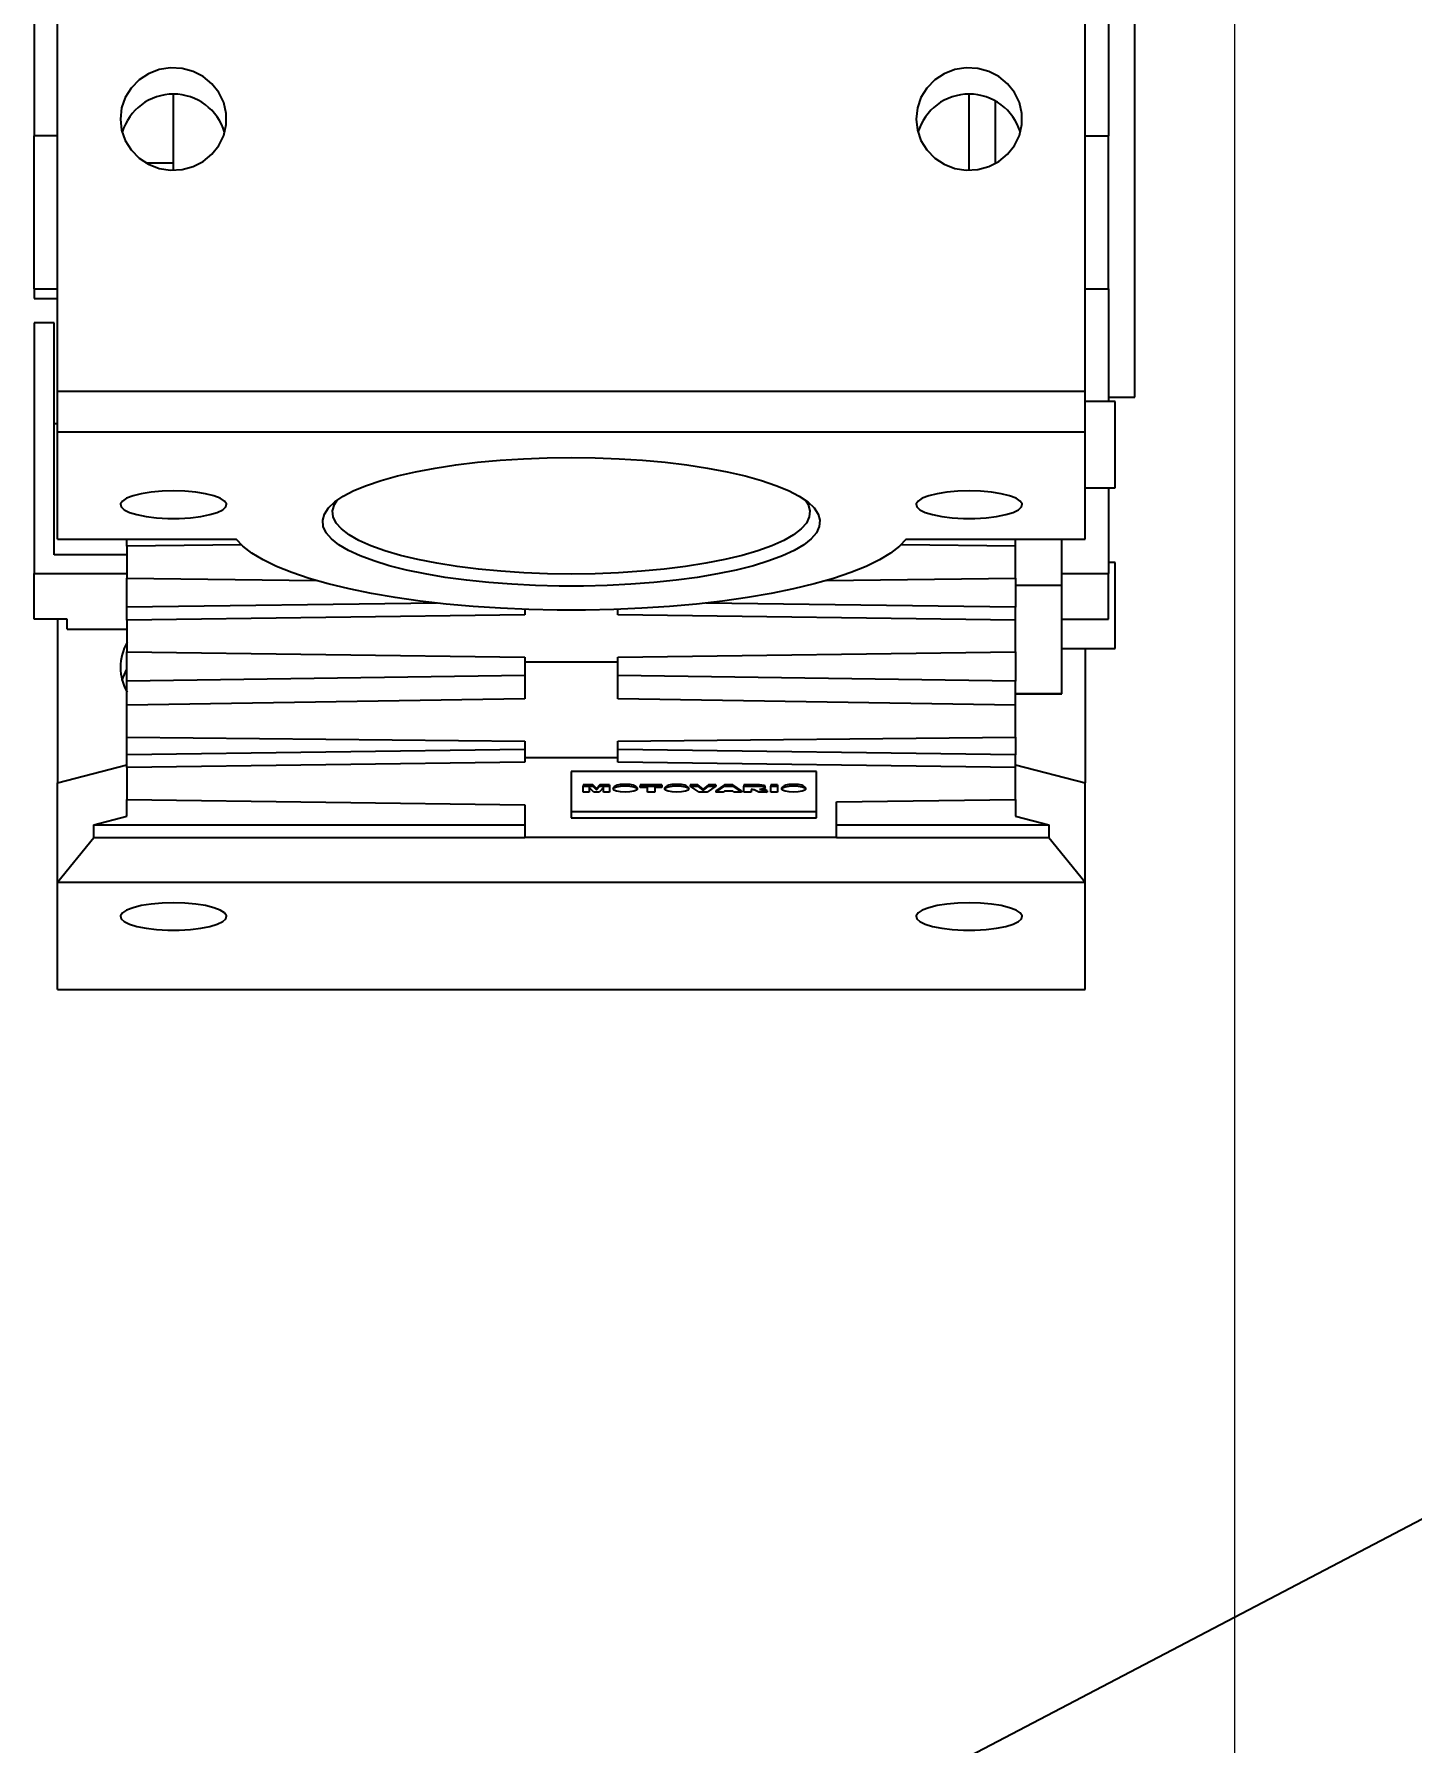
# Model space of a CAD drawing. Header units: millimetres. Extents: x 160 to 8396, y -16 to 5840.
# Drawn here: x 4393.2 to 4601, y 4530 to 4787.7 of the extents above; entities that cross this region are included whole.
import ezdxf

# ---------------------------------------------------------------- set-up
doc = ezdxf.new("R2010")
doc.units = ezdxf.units.MM
doc.header["$LTSCALE"] = 20
doc.styles.add('SLDTEXTSTYLE1', font='TXT', dxfattribs={"width": 0.605})
doc.dimstyles.new('SLDDIMSTYLE1', dxfattribs={"dimtxt": 70, "dimasz": 60, "dimexe": 0, "dimexo": 0.0625, "dimgap": 17.5, "dimtad": 2, "dimdec": 0, "dimrnd": 1e-09, "dimzin": 12, "dimdsep": 46, "dimtxsty": 'SLDTEXTSTYLE1', "dimsah": 1, "dimcen": 0.09, "dimadec": 0, "dimazin": 3, "dimtol": 1, "dimtfac": 1, "dimtdec": 3, "dimtofl": 0, "dimtmove": 0, "dimatfit": 3, "dimfxl": 0, "dimfrac": 2, "dimtolj": 1, "dimarcsym": 0})
doc.dimstyles.new('SLDDIMSTYLE2', dxfattribs={"dimtxt": 0.18, "dimasz": 20, "dimexe": 0, "dimexo": 0.0625, "dimgap": 0, "dimtad": 0, "dimtih": 1, "dimtoh": 1, "dimdec": 0, "dimrnd": 1e-09, "dimzin": 0, "dimdsep": 46, "dimtxsty": 'Standard', "dimblk1": 'DOT', "dimblk2": 'DOT', "dimsah": 1, "dimcen": 0.09, "dimadec": 0, "dimazin": 0, "dimtfac": 20, "dimtdec": 0, "dimtofl": 0, "dimtmove": 0, "dimatfit": 3, "dimldrblk": 'DOT', "dimfxl": 0, "dimfrac": 2, "dimtolj": 1, "dimtzin": 0, "dimarcsym": 0})

# ---------------------------------------------------------------- blocks, each defined once
blk = doc.blocks.new('_D_9')
at = {"color": 7, "linetype": 'Continuous', "lineweight": 0}
for p, q in [((4574.2, 5069.25), (4574.2, 1335.28)), ((2992.21, 3609.87), (2992.21, 1335.28)), ((4574.2, 1355.28), (2992.21, 1355.28))]:
    blk.add_line(p, q, dxfattribs=at)
at = {"color": 7, "linetype": 'Continuous', "lineweight": 18}
for points in [[(2992.21, 1355.28), (3052.21, 1345.28), (3052.21, 1365.28)], [(4574.2, 1355.28), (4514.2, 1365.28), (4514.2, 1345.28)]]:
    blk.add_solid(points, dxfattribs=at)
at = {"color": 7, "linetype": 'Continuous', "lineweight": 18, "char_height": 70, "attachment_point": 1, "style": 'SLDTEXTSTYLE1'}
for s, insert in [('1582', (3644.82, 1445.51)), ('*', (3842.08, 1445.51))]:
    blk.add_mtext(s, dxfattribs=dict(at, insert=insert))
blk = doc.blocks.new('_Dot')
at = {"color": 0, "linetype": 'ByBlock', "lineweight": -2}
blk.add_line((-0.5, 0), (-1, 0), dxfattribs=at)
at = {"color": 0, "linetype": 'ByBlock', "const_width": 0.5}
blk.add_lwpolyline([(-0.25, 0, 1), (0.25, 0, 1)], format="xyb", close=True, dxfattribs=at)

msp = doc.modelspace()

# ---------------------------------------------------------------- linework, layer by layer
at = {"color": 7, "linetype": 'Continuous', "lineweight": 25}
for p, q in [((4559.2, 4732.99), (4559.2, 4912.99)), ((4393.2, 4842.3), (4393.2, 4772.37)), ((4555.2, 4800.49), (4555.2, 4772.37)), ((4396.7, 4733.87), (4396.7, 4794.24)), ((4551.7, 4733.87), (4551.7, 4794.24)), ((4414.2, 4767.2), (4414.2, 4778.64)), ((4534.2, 4767.2), (4534.2, 4778.64)), ((4538.2, 4768.23), (4538.2, 4777.6)), ((4396.7, 4772.37), (4393.2, 4772.37)), ((4393.2, 4749.31), (4393.2, 4772.37)), ((4551.7, 4772.37), (4555.2, 4772.37)), ((4555.2, 4749.32), (4555.2, 4772.37)), ((4410.05, 4768.32), (4414.2, 4768.32)), ((4393.2, 4749.31), (4396.7, 4749.31)), ((4393.2, 4749.31), (4393.2, 4747.85)), ((4393.2, 4747.85), (4396.7, 4747.85)), ((4551.7, 4749.32), (4555.2, 4749.32)), ((4555.2, 4749.32), (4555.2, 4732.3)), ((4396.2, 4744.19), (4393.2, 4744.19)), ((4393.2, 4744.19), (4393.2, 4706.38)), ((4396.2, 4728.98), (4396.2, 4744.19)), ((4396.7, 4733.87), (4551.7, 4733.87)), ((4396.7, 4727.75), (4396.7, 4733.87)), ((4551.7, 4727.75), (4551.7, 4733.87)), ((4556.2, 4732.3), (4551.7, 4732.3)), ((4555.2, 4732.99), (4559.2, 4732.99)), ((4556.2, 4719.3), (4556.2, 4732.3)), ((4396.2, 4728.98), (4396.7, 4728.98)), ((4396.2, 4709.17), (4396.2, 4728.98)), ((4396.7, 4727.75), (4551.7, 4727.75)), ((4396.7, 4711.57), (4396.7, 4727.75)), ((4551.7, 4711.57), (4551.7, 4727.75)), ((4551.7, 4719.3), (4556.2, 4719.3)), ((4555.2, 4719.3), (4555.2, 4706.38)), ((4396.7, 4711.57), (4423.68, 4711.57)), ((4407.2, 4710.48), (4407.2, 4711.57)), ((4524.72, 4711.57), (4551.7, 4711.57)), ((4541.2, 4710.48), (4541.2, 4711.57)), ((4548.2, 4704.62), (4548.2, 4711.57)), ((4407.2, 4709.17), (4396.2, 4709.17)), ((4424.46, 4710.71), (4407.2, 4710.48)), ((4407.2, 4710.48), (4407.2, 4705.69)), ((4541.2, 4710.48), (4523.95, 4710.71)), ((4541.2, 4705.69), (4541.2, 4710.48)), ((4393.2, 4706.38), (4407.2, 4706.38)), ((4393.2, 4699.49), (4393.2, 4706.38)), ((4548.2, 4706.38), (4555.2, 4706.38)), ((4556.2, 4708.04), (4555.2, 4708.04)), ((4555.2, 4699.49), (4555.2, 4706.38)), ((4556.2, 4695.04), (4556.2, 4708.04)), ((4407.2, 4705.69), (4435.71, 4705.3)), ((4407.2, 4701.28), (4407.2, 4705.69)), ((4512.69, 4705.3), (4541.2, 4705.69)), ((4541.2, 4705.69), (4541.2, 4701.28)), ((4541.2, 4704.62), (4548.2, 4704.62)), ((4548.2, 4688.28), (4548.2, 4704.62)), ((4453.87, 4701.91), (4407.2, 4701.28)), ((4407.2, 4699.35), (4407.2, 4701.28)), ((4467.2, 4700.96), (4467.2, 4700.16)), ((4481.2, 4700.16), (4481.2, 4700.96)), ((4541.2, 4701.28), (4494.54, 4701.91)), ((4541.2, 4699.35), (4541.2, 4701.28)), ((4398.2, 4699.49), (4393.2, 4699.49)), ((4396.7, 4699.49), (4396.7, 4674.78)), ((4398.2, 4697.99), (4398.2, 4699.49)), ((4467.2, 4700.16), (4407.2, 4699.35)), ((4407.2, 4699.35), (4407.2, 4694.56)), ((4541.2, 4699.35), (4481.2, 4700.16)), ((4541.2, 4694.56), (4541.2, 4699.35)), ((4548.2, 4699.49), (4555.2, 4699.49)), ((4398.2, 4697.99), (4407.2, 4697.99)), ((4407.2, 4694.56), (4467.2, 4693.75)), ((4407.2, 4690.15), (4407.2, 4694.56)), ((4467.2, 4693.75), (4467.2, 4693.02)), ((4481.2, 4693.02), (4467.2, 4693.02)), ((4467.2, 4693.02), (4467.2, 4687.49)), ((4481.2, 4693.75), (4541.2, 4694.56)), ((4481.2, 4693.02), (4481.2, 4693.75)), ((4481.2, 4687.49), (4481.2, 4693.02)), ((4541.2, 4694.56), (4541.2, 4690.15)), ((4548.2, 4695.04), (4556.2, 4695.04)), ((4551.7, 4695.04), (4551.7, 4674.78)), ((4467.2, 4690.97), (4407.2, 4690.15)), ((4541.2, 4690.15), (4481.2, 4690.97)), ((4407.2, 4686.5), (4407.2, 4690.15)), ((4541.2, 4686.5), (4541.2, 4690.15)), ((4541.2, 4688.28), (4548.2, 4688.28)), ((4541.2, 4688.24), (4548.2, 4688.24)), ((4548.2, 4688.24), (4548.2, 4688.28)), ((4467.2, 4687.49), (4407.2, 4686.5)), ((4407.2, 4681.71), (4407.2, 4686.5)), ((4541.2, 4686.5), (4481.2, 4687.49)), ((4541.2, 4681.71), (4541.2, 4686.5)), ((4407.2, 4681.71), (4467.2, 4681.07)), ((4407.2, 4679.02), (4407.2, 4681.71)), ((4467.2, 4681.07), (4467.2, 4678.64)), ((4481.2, 4681.07), (4541.2, 4681.71)), ((4481.2, 4678.64), (4481.2, 4681.07)), ((4541.2, 4681.71), (4541.2, 4679.02)), ((4467.2, 4679.84), (4407.2, 4679.02)), ((4407.2, 4677.09), (4407.2, 4679.02)), ((4467.2, 4677.91), (4407.2, 4677.09)), ((4467.2, 4678.64), (4481.2, 4678.64)), ((4467.2, 4678.64), (4467.2, 4677.91)), ((4541.2, 4679.02), (4481.2, 4679.84)), ((4481.2, 4677.91), (4481.2, 4678.64)), ((4541.2, 4677.09), (4481.2, 4677.91)), ((4541.2, 4677.09), (4541.2, 4679.02)), ((4396.7, 4674.78), (4407.2, 4677.5)), ((4407.2, 4677.09), (4407.2, 4672.3)), ((4511.2, 4676.51), (4474.2, 4676.51)), ((4474.2, 4676.51), (4474.2, 4669.52)), ((4511.2, 4669.52), (4511.2, 4676.51)), ((4541.2, 4677.5), (4551.7, 4674.78)), ((4541.2, 4672.3), (4541.2, 4677.09)), ((4396.7, 4659.81), (4396.7, 4674.78)), ((4477.46, 4674.51), (4475.99, 4674.51)), ((4475.99, 4674.51), (4475.99, 4674.31)), ((4475.99, 4674.31), (4477.46, 4674.31)), ((4475.99, 4673.4), (4475.99, 4674.31)), ((4476.91, 4673.4), (4475.99, 4673.4)), ((4477.58, 4673.4), (4476.91, 4674.1)), ((4476.91, 4674.1), (4476.91, 4673.4)), ((4477.99, 4673.95), (4477.46, 4674.51)), ((4477.46, 4674.51), (4477.46, 4674.31)), ((4477.46, 4674.31), (4477.99, 4673.76)), ((4478.4, 4673.4), (4477.58, 4673.4)), ((4478.52, 4674.51), (4477.99, 4673.95)), ((4477.99, 4673.76), (4478.52, 4674.31)), ((4477.99, 4673.95), (4477.99, 4673.76)), ((4479.07, 4674.1), (4478.4, 4673.4)), ((4479.99, 4674.51), (4478.52, 4674.51)), ((4478.52, 4674.51), (4478.52, 4674.31)), ((4478.52, 4674.31), (4479.99, 4674.31)), ((4479.07, 4673.4), (4479.07, 4674.1)), ((4479.99, 4673.4), (4479.07, 4673.4)), ((4479.99, 4674.51), (4479.99, 4674.31)), ((4479.99, 4674.31), (4479.99, 4673.4)), ((4480.5, 4674.06), (4480.5, 4673.86)), ((4484.17, 4673.86), (4484.17, 4674.06)), ((4487.88, 4674.51), (4484.58, 4674.51)), ((4484.58, 4674.51), (4484.58, 4674.31)), ((4484.58, 4674.31), (4487.88, 4674.31)), ((4484.58, 4674.1), (4484.58, 4674.31)), ((4485.68, 4674.1), (4484.58, 4674.1)), ((4485.68, 4673.4), (4485.68, 4674.1)), ((4486.78, 4673.4), (4485.68, 4673.4)), ((4487.88, 4674.1), (4486.78, 4674.1)), ((4486.78, 4674.1), (4486.78, 4673.4)), ((4487.88, 4674.51), (4487.88, 4674.31)), ((4487.88, 4674.31), (4487.88, 4674.1)), ((4488.27, 4674.06), (4488.27, 4673.86)), ((4491.95, 4673.86), (4491.95, 4674.06)), ((4493.3, 4674.51), (4492.15, 4674.51)), ((4492.15, 4674.51), (4492.15, 4674.31)), ((4492.15, 4674.31), (4493.3, 4674.31)), ((4493.5, 4673.4), (4492.15, 4674.31)), ((4494.1, 4673.85), (4493.3, 4674.51)), ((4493.3, 4674.51), (4493.3, 4674.31)), ((4493.3, 4674.31), (4494.1, 4673.66)), ((4494.69, 4673.4), (4493.5, 4673.4)), ((4494.9, 4674.51), (4494.1, 4673.85)), ((4494.1, 4673.66), (4494.9, 4674.31)), ((4494.1, 4673.85), (4494.1, 4673.66)), ((4496.01, 4674.31), (4494.69, 4673.4)), ((4496.01, 4674.51), (4494.9, 4674.51)), ((4494.9, 4674.51), (4494.9, 4674.31)), ((4494.9, 4674.31), (4496.01, 4674.31)), ((4497.3, 4674.51), (4496.01, 4673.59)), ((4496.01, 4674.51), (4496.01, 4674.31)), ((4496.01, 4673.4), (4497.3, 4674.31)), ((4496.01, 4673.59), (4496.01, 4673.4)), ((4497.13, 4673.4), (4496.01, 4673.4)), ((4497.31, 4673.55), (4497.13, 4673.4)), ((4498.55, 4674.51), (4497.3, 4674.51)), ((4497.3, 4674.51), (4497.3, 4674.31)), ((4497.3, 4674.31), (4498.55, 4674.31)), ((4498.54, 4673.55), (4497.31, 4673.55)), ((4498.72, 4673.4), (4498.54, 4673.55)), ((4499.87, 4673.59), (4498.55, 4674.51)), ((4498.55, 4674.51), (4498.55, 4674.31)), ((4498.55, 4674.31), (4499.87, 4673.4)), ((4499.87, 4673.4), (4498.72, 4673.4)), ((4499.87, 4673.59), (4499.87, 4673.4)), ((4502.07, 4674.51), (4500.23, 4674.51)), ((4500.23, 4674.51), (4500.23, 4674.31)), ((4500.23, 4674.31), (4502.07, 4674.31)), ((4500.23, 4673.4), (4500.23, 4674.31)), ((4501.34, 4673.4), (4500.23, 4673.4)), ((4501.34, 4673.77), (4501.34, 4673.4)), ((4502.48, 4673.4), (4501.9, 4673.68)), ((4502.61, 4674.5), (4502.07, 4674.51)), ((4502.07, 4674.51), (4502.07, 4674.31)), ((4502.07, 4674.31), (4502.61, 4674.31)), ((4503.72, 4673.4), (4502.48, 4673.4)), ((4502.57, 4673.8), (4502.73, 4673.79)), ((4502.61, 4674.5), (4502.61, 4674.31)), ((4502.73, 4673.81), (4502.73, 4673.79)), ((4502.73, 4673.79), (4502.85, 4673.77)), ((4502.85, 4673.82), (4502.85, 4673.77)), ((4502.85, 4673.77), (4503.05, 4673.71)), ((4503.05, 4673.85), (4503.05, 4673.71)), ((4503.05, 4673.71), (4503.18, 4673.66)), ((4503.18, 4673.85), (4503.14, 4673.87)), ((4503.72, 4673.59), (4503.18, 4673.85)), ((4503.18, 4673.85), (4503.18, 4673.66)), ((4503.18, 4673.66), (4503.72, 4673.4)), ((4503.45, 4674.05), (4503.45, 4674.25)), ((4503.72, 4673.59), (4503.72, 4673.4)), ((4505.31, 4674.5), (4504.31, 4674.5)), ((4504.31, 4674.5), (4504.31, 4674.31)), ((4504.31, 4673.4), (4504.31, 4674.31)), ((4504.31, 4674.31), (4505.31, 4674.31)), ((4505.31, 4673.4), (4504.31, 4673.4)), ((4505.31, 4674.5), (4505.31, 4674.31)), ((4505.31, 4674.31), (4505.31, 4673.4)), ((4505.9, 4674.06), (4505.9, 4673.86)), ((4509.58, 4673.86), (4509.58, 4674.06)), ((4551.7, 4659.81), (4551.7, 4674.78)), ((4407.2, 4672.3), (4467.2, 4671.49)), ((4407.2, 4669.77), (4407.2, 4672.3)), ((4467.2, 4671.49), (4467.2, 4666.54)), ((4474.2, 4670.49), (4511.2, 4670.49)), ((4514.2, 4671.94), (4541.2, 4672.3)), ((4514.2, 4666.54), (4514.2, 4671.94)), ((4541.2, 4672.3), (4541.2, 4669.77)), ((4402.2, 4668.48), (4407.2, 4669.77)), ((4402.2, 4668.48), (4467.2, 4668.48)), ((4402.2, 4666.54), (4402.2, 4668.48)), ((4474.2, 4669.52), (4511.2, 4669.52)), ((4514.2, 4668.48), (4546.2, 4668.48)), ((4541.2, 4669.77), (4546.2, 4668.48)), ((4546.2, 4668.48), (4546.2, 4666.54)), ((4396.7, 4659.81), (4402.2, 4666.54)), ((4402.2, 4666.54), (4467.2, 4666.54)), ((4514.2, 4666.54), (4467.2, 4666.54)), ((4514.2, 4666.54), (4546.2, 4666.54)), ((4546.2, 4666.54), (4551.7, 4659.81)), ((4396.7, 4659.81), (4551.7, 4659.81)), ((4396.7, 4643.63), (4396.7, 4659.81)), ((4551.7, 4643.63), (4551.7, 4659.81)), ((4396.7, 4643.63), (4551.7, 4643.63))]:
    msp.add_line(p, q, dxfattribs=at)
at = {"color": 7, "linetype": 'Continuous', "lineweight": 25, "flags": 128}
for points in [[(4406.2, 4774.92), (4406.39, 4773.26), (4406.94, 4771.68), (4407.83, 4770.25), (4409.02, 4769.03), (4410.46, 4768.1), (4412.06, 4767.48), (4413.77, 4767.21), (4415.5, 4767.3), (4417.16, 4767.75), (4418.69, 4768.53), (4420.01, 4769.61), (4421.06, 4770.94), (4421.78, 4772.46), (4422.16, 4774.09), (4422.16, 4775.76), (4421.78, 4777.39), (4421.06, 4778.91), (4420.01, 4780.24), (4418.69, 4781.32), (4417.16, 4782.1), (4415.5, 4782.55), (4413.77, 4782.64), (4412.06, 4782.37), (4410.46, 4781.75), (4409.02, 4780.81), (4407.83, 4779.6), (4406.94, 4778.17), (4406.39, 4776.59), (4406.2, 4774.92)], [(4526.2, 4774.92), (4526.39, 4773.26), (4526.94, 4771.68), (4527.83, 4770.25), (4529.02, 4769.03), (4530.46, 4768.1), (4532.06, 4767.48), (4533.77, 4767.21), (4535.5, 4767.3), (4537.16, 4767.75), (4538.69, 4768.53), (4540.01, 4769.61), (4541.06, 4770.94), (4541.78, 4772.46), (4542.16, 4774.09), (4542.16, 4775.76), (4541.78, 4777.39), (4541.06, 4778.91), (4540.01, 4780.24), (4538.69, 4781.32), (4537.16, 4782.1), (4535.5, 4782.55), (4533.77, 4782.64), (4532.06, 4782.37), (4530.46, 4781.75), (4529.02, 4780.81), (4527.83, 4779.6), (4526.94, 4778.17), (4526.39, 4776.59), (4526.2, 4774.92)], [(4474.2, 4723.87), (4477.82, 4723.82), (4481.41, 4723.69), (4484.93, 4723.46), (4488.34, 4723.15), (4491.63, 4722.75), (4494.75, 4722.28), (4497.69, 4721.73), (4500.4, 4721.11), (4502.87, 4720.42), (4505.07, 4719.67), (4506.98, 4718.88), (4508.58, 4718.04), (4509.87, 4717.16), (4510.82, 4716.26), (4511.43, 4715.33), (4511.69, 4714.4), (4511.6, 4713.46), (4511.17, 4712.53), (4510.39, 4711.61), (4509.27, 4710.72), (4507.82, 4709.86), (4506.06, 4709.04), (4504, 4708.27), (4501.66, 4707.55), (4499.07, 4706.9), (4496.25, 4706.31), (4493.21, 4705.79), (4490.01, 4705.36), (4486.65, 4705.01), (4483.18, 4704.74), (4479.62, 4704.56), (4476.02, 4704.47), (4472.39, 4704.47), (4468.79, 4704.56), (4465.23, 4704.74), (4461.76, 4705.01), (4458.4, 4705.36), (4455.19, 4705.79), (4452.16, 4706.31), (4449.34, 4706.9), (4446.74, 4707.55), (4444.41, 4708.27), (4442.35, 4709.04), (4440.59, 4709.86), (4439.14, 4710.72), (4438.02, 4711.61), (4437.24, 4712.53), (4436.8, 4713.46), (4436.71, 4714.4), (4436.98, 4715.33), (4437.59, 4716.26), (4438.54, 4717.16), (4439.82, 4718.04), (4441.43, 4718.88), (4443.34, 4719.67), (4445.54, 4720.42), (4448.01, 4721.11), (4450.72, 4721.73), (4453.65, 4722.28), (4456.78, 4722.75), (4460.06, 4723.15), (4463.48, 4723.46), (4467, 4723.69), (4470.58, 4723.82), (4474.2, 4723.87)], [(4414.2, 4718.82), (4412.48, 4718.77), (4410.84, 4718.63), (4409.36, 4718.4), (4408.11, 4718.09), (4407.14, 4717.72), (4406.5, 4717.3), (4406.22, 4716.86), (4406.31, 4716.41), (4406.77, 4715.98), (4407.58, 4715.59), (4408.7, 4715.25), (4410.08, 4714.97), (4411.65, 4714.79), (4413.34, 4714.69), (4415.07, 4714.69), (4416.76, 4714.79), (4418.33, 4714.97), (4419.71, 4715.25), (4420.82, 4715.59), (4421.64, 4715.98), (4422.1, 4716.41), (4422.19, 4716.86), (4421.91, 4717.3), (4421.27, 4717.72), (4420.3, 4718.09), (4419.04, 4718.4), (4417.56, 4718.63), (4415.92, 4718.77), (4414.2, 4718.82)], [(4534.2, 4718.82), (4532.48, 4718.77), (4530.84, 4718.63), (4529.36, 4718.4), (4528.11, 4718.09), (4527.14, 4717.72), (4526.5, 4717.3), (4526.22, 4716.86), (4526.31, 4716.41), (4526.77, 4715.98), (4527.58, 4715.59), (4528.7, 4715.25), (4530.08, 4714.97), (4531.65, 4714.79), (4533.34, 4714.69), (4535.07, 4714.69), (4536.76, 4714.79), (4538.33, 4714.97), (4539.71, 4715.25), (4540.82, 4715.59), (4541.64, 4715.98), (4542.1, 4716.41), (4542.19, 4716.86), (4541.91, 4717.3), (4541.27, 4717.72), (4540.3, 4718.09), (4539.04, 4718.4), (4537.56, 4718.63), (4535.92, 4718.77), (4534.2, 4718.82)], [(4474.2, 4706.29), (4470.62, 4706.34), (4467.07, 4706.48), (4463.59, 4706.71), (4460.22, 4707.02), (4456.99, 4707.43), (4453.92, 4707.91), (4451.06, 4708.47), (4448.43, 4709.1), (4446.06, 4709.8), (4443.96, 4710.55), (4442.17, 4711.36), (4440.69, 4712.21), (4439.55, 4713.09), (4438.75, 4713.99), (4438.3, 4714.91), (4438.21, 4715.84), (4438.48, 4716.77), (4438.9, 4717.43)], [(4509.51, 4717.43), (4509.92, 4716.77), (4510.19, 4715.84), (4510.1, 4714.91), (4509.66, 4713.99), (4508.86, 4713.09), (4507.71, 4712.21), (4506.24, 4711.36), (4504.44, 4710.55), (4502.35, 4709.8), (4499.97, 4709.1), (4497.34, 4708.47), (4494.48, 4707.91), (4491.42, 4707.43), (4488.19, 4707.02), (4484.81, 4706.71), (4481.34, 4706.48), (4477.79, 4706.34), (4474.2, 4706.29)], [(4524.72, 4711.57), (4523.72, 4710.49), (4522.36, 4709.44), (4520.68, 4708.42), (4518.67, 4707.44), (4516.35, 4706.5), (4513.74, 4705.62), (4510.85, 4704.8), (4507.72, 4704.04), (4504.34, 4703.35), (4500.76, 4702.74), (4497, 4702.21), (4493.07, 4701.76), (4489.02, 4701.39), (4484.86, 4701.12), (4480.63, 4700.94), (4476.35, 4700.84), (4472.06, 4700.84), (4467.78, 4700.94), (4463.55, 4701.12), (4459.39, 4701.39), (4455.34, 4701.76), (4451.41, 4702.21), (4447.65, 4702.74), (4444.06, 4703.35), (4440.69, 4704.04), (4437.55, 4704.8), (4434.67, 4705.62), (4432.06, 4706.5), (4429.74, 4707.44), (4427.73, 4708.42), (4426.04, 4709.44), (4424.69, 4710.49), (4423.68, 4711.57)], [(4406.48, 4690.23), (4406.62, 4690.69), (4407.2, 4691.96)], [(4482.33, 4673.39), (4481.63, 4673.42), (4481.03, 4673.53), (4480.64, 4673.68), (4480.5, 4673.86), (4480.64, 4674.05), (4481.03, 4674.2), (4481.63, 4674.3), (4482.33, 4674.34), (4483.04, 4674.3), (4483.63, 4674.2), (4484.03, 4674.05), (4484.17, 4673.86), (4484.03, 4673.68), (4483.63, 4673.53), (4483.04, 4673.42), (4482.33, 4673.39)], [(4490.11, 4673.39), (4489.41, 4673.42), (4488.81, 4673.53), (4488.41, 4673.68), (4488.27, 4673.86), (4488.41, 4674.05), (4488.81, 4674.2), (4489.41, 4674.3), (4490.11, 4674.34), (4490.82, 4674.3), (4491.41, 4674.2), (4491.81, 4674.05), (4491.95, 4673.86), (4491.81, 4673.68), (4491.41, 4673.53), (4490.82, 4673.42), (4490.11, 4673.39)], [(4502.61, 4674.31), (4502.94, 4674.28), (4503.22, 4674.22), (4503.39, 4674.14), (4503.45, 4674.05), (4503.38, 4673.96), (4503.19, 4673.88), (4502.91, 4673.83), (4502.57, 4673.8)], [(4503.45, 4674.25), (4503.39, 4674.33), (4503.22, 4674.41), (4502.94, 4674.47), (4502.61, 4674.5)], [(4507.74, 4673.39), (4507.04, 4673.42), (4506.44, 4673.53), (4506.04, 4673.68), (4505.9, 4673.86), (4506.04, 4674.05), (4506.44, 4674.2), (4507.04, 4674.3), (4507.74, 4674.34), (4508.44, 4674.3), (4509.04, 4674.2), (4509.44, 4674.05), (4509.58, 4673.86), (4509.44, 4673.68), (4509.04, 4673.53), (4508.44, 4673.42), (4507.74, 4673.39)], [(4414.2, 4656.7), (4412.48, 4656.65), (4410.84, 4656.51), (4409.36, 4656.28), (4408.11, 4655.97), (4407.14, 4655.6), (4406.5, 4655.19), (4406.22, 4654.74), (4406.31, 4654.3), (4406.77, 4653.87), (4407.58, 4653.47), (4408.7, 4653.13), (4410.08, 4652.86), (4411.65, 4652.67), (4413.34, 4652.57), (4415.07, 4652.57), (4416.76, 4652.67), (4418.33, 4652.86), (4419.71, 4653.13), (4420.82, 4653.47), (4421.64, 4653.87), (4422.1, 4654.3), (4422.19, 4654.74), (4421.91, 4655.19), (4421.27, 4655.6), (4420.3, 4655.97), (4419.04, 4656.28), (4417.56, 4656.51), (4415.92, 4656.65), (4414.2, 4656.7)], [(4534.2, 4656.7), (4532.48, 4656.65), (4530.84, 4656.51), (4529.36, 4656.28), (4528.11, 4655.97), (4527.14, 4655.6), (4526.5, 4655.19), (4526.22, 4654.74), (4526.31, 4654.3), (4526.77, 4653.87), (4527.58, 4653.47), (4528.7, 4653.13), (4530.08, 4652.86), (4531.65, 4652.67), (4533.34, 4652.57), (4535.07, 4652.57), (4536.76, 4652.67), (4538.33, 4652.86), (4539.71, 4653.13), (4540.82, 4653.47), (4541.64, 4653.87), (4542.1, 4654.3), (4542.19, 4654.74), (4541.91, 4655.19), (4541.27, 4655.6), (4540.3, 4655.97), (4539.04, 4656.28), (4537.56, 4656.51), (4535.92, 4656.65), (4534.2, 4656.7)]]:
    msp.add_lwpolyline(points, dxfattribs=at)
at = {"color": 7, "linetype": 'Continuous', "lineweight": 25}
for centre, radius, start, end in [((4414.2, 4770.62), 8.06, 16.6001, 163.3999), ((4534.2, 4770.62), 8.06, 16.6001, 163.3999), ((4413.74, 4692.22), 7.53, 150.1401, 179.9286), ((4413.74, 4692.24), 7.53, 180.0714, 209.8599), ((4481.9, 4672.4), 2.17, 78.6309, 130.3907), ((4482.76, 4672.4), 2.17, 49.6093, 101.3691), ((4489.68, 4672.4), 2.17, 78.6309, 130.3907), ((4490.54, 4672.4), 2.17, 49.6093, 101.3691), ((4501.45, 4672.67), 1.11, 65.9036, 95.7421), ((4507.31, 4672.4), 2.17, 78.6309, 130.3907), ((4508.17, 4672.4), 2.17, 49.6093, 101.3691)]:
    msp.add_arc(centre, radius, start, end, dxfattribs=at)

# ---------------------------------------------------------------- dimensions: what is measured, and where the dimension line sits
at = {"color": 7, "linetype": 'Continuous', "lineweight": 18}
dim = msp.add_linear_dim(base=(2992.21, 1355.28), p1=(4574.2, 5069.25), p2=(2992.21, 3609.87), text='<>*', dimstyle='SLDDIMSTYLE1', dxfattribs=at)
dim.commit()
dim.dimension.update_dxf_attribs({"geometry": '_D_9', "text_midpoint": (3758.81, 1355.28), "dimtype": 160})

# ---------------------------------------------------------------- leaders
at = {"color": 7, "linetype": 'Continuous', "lineweight": 0}
msp.add_leader([(4058.35, 4278.8), (4972.02, 4757.3), (5044.94, 4757.3)], dimstyle='SLDDIMSTYLE2', dxfattribs=at)

doc.saveas('drawing.dxf')
